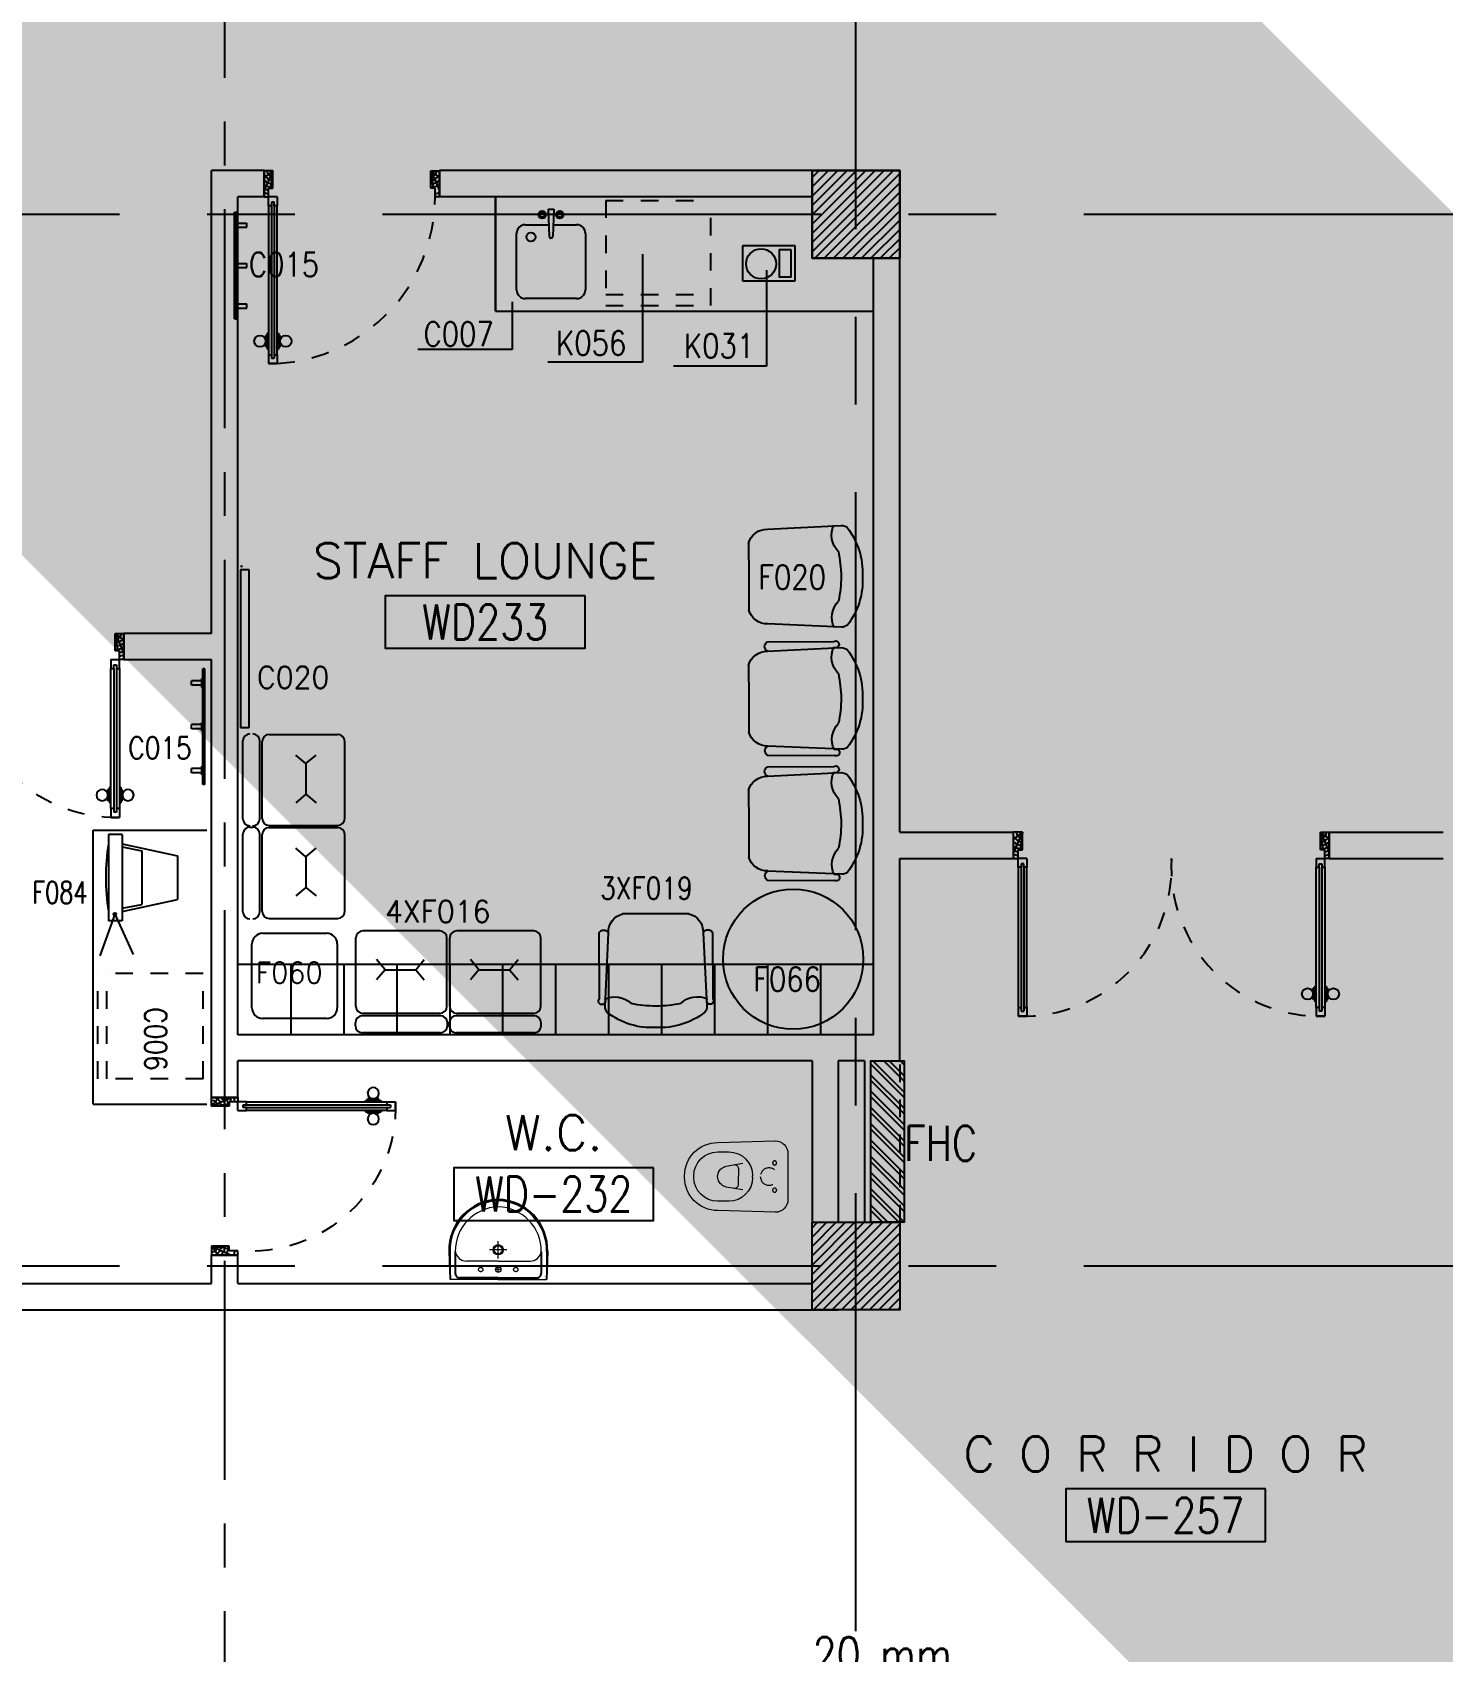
# Model space of a CAD drawing. Extents: x 88852.7 to 88945.7, y 39921.6 to 40001.1.
# Drawn here: x 88912.51 to 88920.56, y 39957.5 to 39966.74 of the extents above; entities that cross this region are included whole.
import ezdxf
from ezdxf.enums import TextEntityAlignment as Align

# ---------------------------------------------------------------- set-up
doc = ezdxf.new("R2010")
doc.units = 0
doc.header["$MEASUREMENT"] = 0
for name, pattern in [('CENTER', [2, 1.25, -0.25, 0.25, -0.25]), ('CENTERX2', [4, 2.5, -0.5, 0.5, -0.5]), ('DASHED', [0.75, 0.5, -0.25]), ('HIDDEN', [0.375, 0.25, -0.125]), ('HIDDEN2', [0.1875, 0.125, -0.0625])]:
    doc.linetypes.add(name, pattern=pattern)
doc.layers.get('0').update_dxf_attribs({"linetype": 'CONTINUOUS'})
for name, color, linetype in [('A-TEXT', 7, 'CONTINUOUS'), ('AXES', 11, 'CENTERX2'), ('AXES1', 11, 'CENTER'), ('COL', 2, 'CONTINUOUS'), ('DOOR', 7, 'CONTINUOUS'), ('EJ', 9, 'CONTINUOUS'), ('FHC', 4, 'CONTINUOUS'), ('FIX', 3, 'CONTINUOUS'), ('HAT', 8, 'CONTINUOUS'), ('Locker', 7, 'CONTINUOUS'), ('ME-FIX', 7, 'CONTINUOUS'), ('MEDICAL', 4, 'CONTINUOUS'), ('NON-MEDICAL', 4, 'CONTINUOUS'), ('RM-BOX', 4, 'CONTINUOUS'), ('RM-NAME', 2, 'CONTINUOUS'), ('RM-NO', 2, 'CONTINUOUS'), ('WALL', 4, 'CONTINUOUS')]:
    doc.layers.add(name, color=color, linetype=linetype)
doc.styles.add('ROMANS', font='ROMANS.shx', dxfattribs={"width": 0.6})
doc.dimstyles.new('DIM-OUT', dxfattribs={"dimscale": 0, "dimtxt": 0.24, "dimasz": 0.08, "dimexe": 0.02, "dimexo": 0.02, "dimgap": 0.05, "dimtad": 1, "dimdec": 0, "dimlfac": 1000, "dimzin": 0, "dimdsep": 46, "dimtxsty": 'ROMANS', "dimblk1": 'ARCHTICK', "dimblk2": 'ARCHTICK', "dimsah": 1, "dimcen": 0.01, "dimdle": 0.08, "dimclrd": 4, "dimclre": 4, "dimclrt": 2, "dimadec": 0, "dimazin": 0, "dimtp": 2, "dimtm": 2, "dimtfac": 0.114286, "dimtdec": 0, "dimtix": 1, "dimtmove": 2, "dimatfit": 3, "dimldrblk": 'ARCHTICK', "dimfxl": 0, "dimtolj": 1, "dimtzin": 0, "dimarcsym": 0})

# ---------------------------------------------------------------- blocks, each defined once
blk = doc.blocks.new('WC1')
at = {"layer": 'FIX', "lineweight": 20}
for p, q in [((-210, 203.8), (-538, 193.8)), ((-475, 140.8), (-538, 140.8)), ((-137, 0), (-137, 130.8)), ((-727, 4.8), (-727, -4.8)), ((-674, 4.8), (-674, -4.8)), ((-533.7, 24.2), (-539.5, 0)), ((-539.5, 0), (-533.7, -24.2)), ((-394.8, 75.7), (-490.4, 60.1)), ((-339, 4.8), (-339, -4.8)), ((-137, -130.8), (-137, 0)), ((-490.4, -60.1), (-394.8, -75.7)), ((-538, -140.8), (-475, -140.8)), ((-538, -193.8), (-210, -203.8)), ((-213.2, -203.8), (-210, -203.8))]:
    blk.add_line(p, q, dxfattribs=at)
at = {"layer": 'FIX', "linetype": 'Continuous', "lineweight": 20}
blk.add_line((-420.1, -47.3), (-420.4, 44.6), dxfattribs=at)
at = {"layer": 'FIX', "linetype": 'HIDDEN2', "lineweight": 20, "ltscale": 0.3}
blk.add_circle((-245, 0), 49.8, dxfattribs=at)
at = {"layer": 'FIX', "linetype": 'HIDDEN', "lineweight": 20, "ltscale": 0.05}
for centre in [(-213.2, 77.5), (-213.2, -77.5)]:
    blk.add_circle(centre, 11.6, dxfattribs=at)
at = {"layer": 'FIX', "lineweight": 20}
for centre, radius, start, end in [((-538, 4.8), 189, 90, 180), ((-210, 130.8), 73, 360, 90), ((-538, 4.8), 136, 90, 180), ((-475, 4.8), 136, 360, 90), ((-473, -6.9), 68.2, 128.92417, 152.84682), ((-464.4, -17.6), 82, 108.49595, 128.92417), ((-538, -4.8), 189, 180, 270), ((-538, -4.8), 136, 180, 270), ((-473, 6.9), 68.2, 207.15318, 231.07583), ((-464.4, 17.6), 82, 231.07583, 251.50405), ((-475, -4.8), 136, 270, 0), ((-210, -130.8), 73, 270, 0)]:
    blk.add_arc(centre, radius, start, end, dxfattribs=at)
at = {"layer": 'FIX', "linetype": 'Continuous', "lineweight": 20}
for centre, start, end in [((-442.7, 45.5), 357.66621, 91.61215), ((-442.4, -45.6), 268.38785, 2.33379)]:
    blk.add_arc(centre, 22.3, start, end, dxfattribs=at)
blk = doc.blocks.new('LAV1')
at = {"layer": 'FIX', "linetype": 'ByBlock', "ltscale": 0.3}
for p, q in [((-280, 210), (-275, 50)), ((-245, 210), (-245, 85)), ((245, 210), (245, 85)), ((280, 210), (275, 50)), ((0, 60), (-220.2, 60)), ((0, 60), (220.2, 60))]:
    blk.add_line(p, q, dxfattribs=at)
at = {"layer": 'FIX', "linetype": 'Continuous', "lineweight": 20}
for p, q in [((-275, 210), (-275, 50)), ((275, 210), (275, 50)), ((0, 155), (-181.4, 155)), ((0, 155), (181.4, 155)), ((0, 50), (-275, 50)), ((0, 50), (-252.5, 50)), ((0, 50), (275, 50)), ((0, 50), (252.5, 50))]:
    blk.add_line(p, q, dxfattribs=at)
at = {"layer": 'FIX', "linetype": 'DASHED', "lineweight": 20, "ltscale": 0.05}
for p, q in [((49.5, 220), (-50.5, 220)), ((-0.5, 170), (-0.5, 270)), ((-0.5, 170), (-0.5, 270))]:
    blk.add_line(p, q, dxfattribs=at)
at = {"layer": 'FIX', "lineweight": 20}
for p, q in [((15.6, 107.5), (-15.5, 107.5)), ((0, 92), (0, 123))]:
    blk.add_line(p, q, dxfattribs=at)
for centre, radius in [((-0.5, 220), 29.5), ((-0.5, 220), 22.5), ((0, 107.5), 15.5)]:
    blk.add_circle(centre, radius, dxfattribs=at)
at = {"layer": 'FIX', "linetype": 'HIDDEN', "lineweight": 20, "ltscale": 0.05}
for centre in [(-100, 107.5), (100, 107.5)]:
    blk.add_circle(centre, 12.4, dxfattribs=at)
at = {"layer": 'FIX', "linetype": 'ByBlock', "ltscale": 0.3}
for centre, radius, start, end in [((6.9, 220), 287, 91.37765, 182.00641), ((-6.9, 220), 287, 357.99359, 88.62235), ((-220.1, 84.9), 24.9, 179.70214, 269.94861), ((220.1, 84.9), 24.9, 270.05139, 0.29786)]:
    blk.add_arc(centre, radius, start, end, dxfattribs=at)
at = {"layer": 'FIX', "linetype": 'Continuous', "lineweight": 20}
for centre, radius, start, end in [((8.4, 216.7), 283.4, 91.6988, 181.35097), ((7.6, 212.5), 252.7, 91.73281, 180.48842), ((-8.4, 216.7), 283.4, 358.64903, 88.3012), ((-7.6, 212.5), 252.7, 359.51158, 88.26719), ((-179.2, 221.8), 66.9, 190.20056, 268.07863), ((179.2, 221.8), 66.9, 271.92137, 349.79944)]:
    blk.add_arc(centre, radius, start, end, dxfattribs=at)
blk = doc.blocks.new('A$C272A55A0')
at = {"layer": 'DOOR', "color": 0, "linetype": 'ByBlock'}
for p, q in [((0, 900.4), (0, 1050.4)), ((50, 1050.4), (0, 1050.4)), ((50, 950.4), (50, 1050.4)), ((1750, 950.4), (1750, 1050.4)), ((1750, 1050.4), (1800, 1050.4)), ((1800, 1050.4), (1800, 900.4)), ((25, 950.4), (50, 950.4)), ((25, 900.4), (25, 950.4)), ((1775, 950.4), (1750, 950.4)), ((1775, 900.4), (1775, 950.4)), ((0, 900.4), (25, 900.4)), ((75, 900.4), (25, 900.4)), ((25, 850.4), (25, 900.4)), ((42, 850.4), (25, 850.4)), ((58, 870.4), (42, 870.4)), ((42, 870.4), (42, 850.4)), ((58, 850.4), (58, 870.4)), ((75, 850.4), (58, 850.4)), ((75, 900.4), (75, 850.4)), ((1725, 900.4), (1775, 900.4)), ((1725, 900.4), (1725, 850.4)), ((1725, 850.4), (1742, 850.4)), ((1742, 870.4), (1758, 870.4)), ((1742, 850.4), (1742, 870.4)), ((1758, 870.4), (1758, 850.4)), ((1758, 850.4), (1775, 850.4)), ((1800, 900.4), (1775, 900.4)), ((1775, 850.4), (1775, 900.4)), ((1717.8, 160.1), (1708.8, 160.1)), ((1708.8, 95.3), (1708.8, 160.1)), ((1717.8, 95.3), (1708.8, 95.3)), ((1725, 172.7), (1717.8, 172.7)), ((1717.8, 172.7), (1717.8, 82.7)), ((1717.8, 95.3), (1717.8, 160.1)), ((1775, 172.7), (1782.2, 172.7)), ((1782.2, 172.7), (1782.2, 82.7)), ((1782.2, 160.1), (1791.2, 160.1)), ((1782.2, 95.3), (1782.2, 160.1)), ((1782.2, 95.3), (1791.2, 95.3)), ((1791.2, 95.3), (1791.2, 160.1)), ((25, 50.4), (42, 50.4)), ((25, 50.4), (25, 0.4)), ((25, 0.4), (75, 0.4)), ((75, 0.4), (25, 0.4)), ((42, 50.4), (42, 30.4)), ((42, 30.4), (58, 30.4)), ((58, 50.4), (75, 50.4)), ((58, 50.4), (58, 30.4)), ((75, 50.4), (75, 0.4)), ((1725, 82.7), (1717.8, 82.7)), ((1742, 50.4), (1725, 50.4)), ((1725, 50.4), (1725, 0.4)), ((1775, 0.4), (1725, 0.4)), ((1725, 0.4), (1775, 0.4)), ((1742, 50.4), (1742, 30.4)), ((1758, 30.4), (1742, 30.4)), ((1775, 50.4), (1758, 50.4)), ((1758, 50.4), (1758, 30.4)), ((1775, 82.7), (1782.2, 82.7)), ((1775, 50.4), (1775, 0.4))]:
    blk.add_line(p, q, dxfattribs=at)
at = {"layer": 'DOOR', "color": 9, "linetype": 'ByBlock'}
for p, q in [((50, 1050.4), (0, 1010.2)), ((50, 1050.4), (0, 936.6)), ((50, 1050.4), (36.6, 950.4)), ((1750, 1050.4), (1800, 1010.2)), ((1750, 1050.4), (1800, 936.6)), ((1750, 1050.4), (1763.4, 950.4))]:
    blk.add_line(p, q, dxfattribs=at)
at = {"layer": 'DOOR', "linetype": 'ByBlock'}
for p, q in [((25, 850.4), (25, 50.4)), ((42, 850.4), (42, 50.4)), ((58, 850.4), (58, 50.4)), ((75, 50.4), (75, 850.4)), ((1725, 50.4), (1725, 850.4)), ((1742, 850.4), (1742, 50.4)), ((1758, 850.4), (1758, 50.4)), ((1775, 850.4), (1775, 50.4))]:
    blk.add_line(p, q, dxfattribs=at)
at = {"layer": 'DOOR', "color": 0, "linetype": 'ByBlock'}
for centre in [(1676.5, 127.7), (1823.5, 127.7)]:
    blk.add_circle(centre, 32.4, dxfattribs=at)
at = {"layer": 'DOOR', "color": 9, "linetype": 'ByBlock'}
for centre, radius, start, end in [((50, 1050.4), 54.4, 203.20738, 270), ((50, 1050.4), 34.4, 180, 270), ((50, 1050.4), 14.4, 180, 270), ((1750, 1050.4), 14.4, 270, 0), ((1750, 1050.4), 34.4, 270, 0), ((1750, 1050.4), 54.4, 270, 336.79262), ((50, 1050.4), 74.4, 227.77643, 270), ((50, 1050.4), 94.4, 238.01819, 270), ((50, 1050.4), 114.4, 244.08384, 257.37743), ((50, 1050.4), 134.4, 248.15985, 259.28002), ((1750, 1050.4), 74.4, 270, 312.22357), ((1750, 1050.4), 94.4, 270, 301.98181), ((1750, 1050.4), 114.4, 282.62257, 295.91616), ((1750, 1050.4), 134.4, 280.71998, 291.84015), ((50, 1050.4), 154.4, 251.10529, 256.28577), ((1750, 1050.4), 154.4, 283.71423, 288.89471)]:
    blk.add_arc(centre, radius, start, end, dxfattribs=at)
at = {"layer": 'DOOR', "linetype": 'HIDDEN', "ltscale": 0.5}
for centre, start, end in [((50, 851.4), 268.31738, 3.29648), ((1750, 851.4), 176.70352, 271.68262)]:
    blk.add_arc(centre, 851.4, start, end, dxfattribs=at)
at = {"layer": 'WALL', "linetype": 'ByBlock'}
blk.add_line((1800, 900.4), (1800, 1050.4), dxfattribs=at)
blk = doc.blocks.new('*X557')
at = {"color": 0}
for p, q in [((235128.6, 149533.3), (235585, 149989.7)), ((235128.6, 149586.3), (235532, 149989.7)), ((235128.6, 149639.3), (235478.9, 149989.7)), ((235128.6, 149692.4), (235425.9, 149989.7)), ((235128.6, 149745.4), (235372.9, 149989.7)), ((235128.6, 149798.4), (235319.8, 149989.7)), ((235128.6, 149851.5), (235266.8, 149989.7)), ((235128.6, 149904.5), (235213.8, 149989.7)), ((235128.6, 149957.5), (235160.7, 149989.7)), ((235138, 149489.7), (235628.6, 149980.2)), ((235191.1, 149489.7), (235628.6, 149927.2)), ((235244.1, 149489.7), (235628.6, 149874.2)), ((235297.1, 149489.7), (235628.6, 149821.1)), ((235350.2, 149489.7), (235628.6, 149768.1)), ((235403.2, 149489.7), (235628.6, 149715.1)), ((235456.2, 149489.7), (235628.6, 149662)), ((235509.3, 149489.7), (235628.6, 149609)), ((235562.3, 149489.7), (235628.6, 149556)), ((235615.3, 149489.7), (235628.6, 149502.9))]:
    blk.add_line(p, q, dxfattribs=at)
blk = doc.blocks.new('COL50')
at = {"layer": 'COL'}
blk.add_lwpolyline([(-250, 250), (-250, -250), (250, -250), (250, 250)], close=True, dxfattribs=at)
blk = doc.blocks.new('DOOR90')
at = {"layer": 'DOOR', "linetype": 'ByBlock'}
for p, q in [((0, 0), (-150, 0)), ((-200, -25), (-1000, -25)), ((-200, -42), (-1000, -42)), ((-200, -58), (-1000, -58)), ((-1000, -75), (-200, -75))]:
    blk.add_line(p, q, dxfattribs=at)
at = {"layer": 'DOOR', "color": 0, "linetype": 'ByBlock'}
for p, q in [((-150, 0), (-150, -25)), ((-150, 0), (0, 0)), ((0, -50), (0, 0)), ((-1050, -25), (-1050, -75)), ((-1050, -75), (-1050, -25)), ((-1000, -25), (-1050, -25)), ((-1000, -75), (-1050, -75)), ((-1020, -42), (-1020, -58)), ((-1000, -42), (-1020, -42)), ((-1000, -58), (-1020, -58)), ((-1000, -25), (-1000, -42)), ((-1000, -58), (-1000, -75)), ((-967.6, -25), (-967.6, -17.8)), ((-877.6, -17.8), (-967.6, -17.8)), ((-967.6, -75), (-967.6, -82.2)), ((-877.6, -82.2), (-967.6, -82.2)), ((-955, -17.8), (-955, -8.8)), ((-955, -8.8), (-890.2, -8.8)), ((-955, -17.8), (-890.2, -17.8)), ((-955, -82.2), (-955, -91.2)), ((-955, -82.2), (-890.2, -82.2)), ((-955, -91.2), (-890.2, -91.2)), ((-890.2, -17.8), (-890.2, -8.8)), ((-890.2, -82.2), (-890.2, -91.2)), ((-877.6, -25), (-877.6, -17.8)), ((-877.6, -75), (-877.6, -82.2)), ((-200, -42), (-200, -25)), ((-200, -25), (-150, -25)), ((-180, -42), (-200, -42)), ((-200, -75), (-200, -58)), ((-200, -58), (-180, -58)), ((-150, -75), (-200, -75)), ((-180, -58), (-180, -42)), ((-150, -75), (-150, -25)), ((-150, -25), (-100, -25)), ((-100, -25), (-100, -50)), ((-100, -50), (0, -50)), ((-150, -900), (-150, -875)), ((-150, -875), (-100, -875)), ((0, -900), (-150, -900)), ((-150, -900), (0, -900)), ((-100, -850), (0, -850)), ((-100, -875), (-100, -850)), ((0, -850), (0, -900))]:
    blk.add_line(p, q, dxfattribs=at)
at = {"layer": 'DOOR', "color": 9, "linetype": 'ByBlock'}
for p, q in [((0, -50), (-113.7, 0)), ((0, -50), (-40.1, 0)), ((0, -50), (-100, -36.6)), ((0, -850), (-113.7, -900)), ((0, -850), (-100, -863.4)), ((0, -850), (-40.1, -900))]:
    blk.add_line(p, q, dxfattribs=at)
at = {"layer": 'DOOR', "color": 0, "linetype": 'ByBlock'}
for centre in [(-922.6, 23.5), (-922.6, -123.5)]:
    blk.add_circle(centre, 32.4, dxfattribs=at)
at = {"layer": 'DOOR', "color": 9, "linetype": 'ByBlock'}
for centre, radius, start, end in [((0, -50), 74.4, 137.77643, 180), ((0, -50), 54.4, 113.20738, 180), ((0, -50), 154.4, 161.10529, 166.28577), ((0, -50), 134.4, 158.15985, 169.28002), ((0, -50), 114.4, 154.08384, 167.37743), ((0, -50), 94.4, 148.01819, 180), ((0, -50), 34.4, 90, 180), ((0, -50), 14.4, 90, 180), ((0, -850), 154.4, 193.71423, 198.89471), ((0, -850), 134.4, 190.71998, 201.84015), ((0, -850), 94.4, 180, 211.98181), ((0, -850), 74.4, 180, 222.22357), ((0, -850), 54.4, 180, 246.79262), ((0, -850), 34.4, 180, 270), ((0, -850), 14.4, 180, 270)]:
    blk.add_arc(centre, radius, start, end, dxfattribs=at)
at = {"layer": 'DOOR', "linetype": 'HIDDEN', "ltscale": 0.5}
blk.add_arc((-222.2, -50), 828.2, 178.27012, 275.00304, dxfattribs=at)
blk = doc.blocks.new('RM1')
at = {"layer": 'RM-BOX'}
blk.add_lwpolyline([(569.9, -200), (-569.9, -200), (-569.9, -500), (569.9, -500)], close=True, dxfattribs=at)
at = {"layer": 'RM-NAME', "style": 'ROMANS'}
for tag, p in [('ROOMNAME1', (0, 323.8)), ('ROOMNAME2', (0, 0))]:
    blk.add_attdef(tag, text='', height=200, dxfattribs=at).set_placement(p, align=Align.MIDDLE)
at = {"layer": 'RM-NO', "style": 'ROMANS', "width": 0.8}
blk.add_attdef('ROOMNO', text='', height=200, dxfattribs=at).set_placement((0, -350), align=Align.MIDDLE)
blk = doc.blocks.new('*X554')
at = {"color": 0}
for p, q in [((235128.6, 155526), (235592.3, 155989.7)), ((235128.6, 155579), (235539.2, 155989.7)), ((235128.6, 155632.1), (235486.2, 155989.7)), ((235128.6, 155685.1), (235433.2, 155989.7)), ((235128.6, 155738.1), (235380.1, 155989.7)), ((235128.6, 155791.2), (235327.1, 155989.7)), ((235128.6, 155844.2), (235274.1, 155989.7)), ((235128.6, 155897.2), (235221, 155989.7)), ((235128.6, 155950.3), (235168, 155989.7)), ((235145.3, 155489.7), (235628.6, 155973)), ((235198.3, 155489.7), (235628.6, 155919.9)), ((235251.4, 155489.7), (235628.6, 155866.9)), ((235304.4, 155489.7), (235628.6, 155813.9)), ((235357.4, 155489.7), (235628.6, 155760.8)), ((235410.5, 155489.7), (235628.6, 155707.8)), ((235463.5, 155489.7), (235628.6, 155654.8)), ((235516.5, 155489.7), (235628.6, 155601.7)), ((235569.6, 155489.7), (235628.6, 155548.7)), ((235622.6, 155489.7), (235628.6, 155495.7))]:
    blk.add_line(p, q, dxfattribs=at)
blk = doc.blocks.new('DOOR-10')
at = {"layer": 'DOOR', "color": 0, "linetype": 'ByBlock'}
for p, q in [((-75.7, 1017.6), (-82.9, 1017.6)), ((-82.9, 927.6), (-82.9, 1017.6)), ((-25.7, 1100), (-75.7, 1100)), ((-75.7, 1100), (-25.7, 1100)), ((-75.7, 1050), (-75.7, 1100)), ((-58.7, 1050), (-75.7, 1050)), ((-42.7, 1070), (-58.7, 1070)), ((-58.7, 1050), (-58.7, 1070)), ((-42.7, 1050), (-42.7, 1070)), ((-25.7, 1050), (-42.7, 1050)), ((-25.7, 1050), (-25.7, 1100)), ((-25.7, 1017.6), (-18.5, 1017.6)), ((-18.5, 927.6), (-18.5, 1017.6)), ((-82.9, 1005), (-91.9, 1005)), ((-91.9, 1005), (-91.9, 940.2)), ((-82.9, 940.2), (-91.9, 940.2)), ((-82.9, 1005), (-82.9, 940.2)), ((-75.7, 927.6), (-82.9, 927.6)), ((-25.7, 927.6), (-18.5, 927.6)), ((-18.5, 1005), (-9.5, 1005)), ((-18.5, 1005), (-18.5, 940.2)), ((-18.5, 940.2), (-9.5, 940.2)), ((-9.5, 1005), (-9.5, 940.2)), ((-75.7, 200), (-58.7, 200)), ((-75.7, 150), (-75.7, 200)), ((-58.7, 200), (-58.7, 180)), ((-42.7, 200), (-25.7, 200)), ((-42.7, 180), (-42.7, 200)), ((-25.7, 200), (-25.7, 150)), ((-1000.7, 0), (-1000.7, 150)), ((-1000.7, 150), (-975.7, 150)), ((-1000.7, 150), (-1000.7, 0)), ((-975.7, 150), (-975.7, 100)), ((-975.7, 100), (-950.7, 100)), ((-950.7, 100), (-950.7, 0)), ((-75.7, 150), (-25.7, 150)), ((-58.7, 180), (-42.7, 180)), ((-50.7, 100), (-50.7, 0)), ((-25.7, 100), (-50.7, 100)), ((-0.7, 150), (-25.7, 150)), ((-25.7, 150), (-25.7, 100)), ((-950.7, 0), (-1000.7, 0)), ((-50.7, 0), (-0.7, 0))]:
    blk.add_line(p, q, dxfattribs=at)
at = {"layer": 'DOOR', "linetype": 'ByBlock'}
for p, q in [((-75.7, 1050), (-75.7, 200)), ((-58.7, 200), (-58.7, 1050)), ((-42.7, 200), (-42.7, 1050)), ((-25.7, 200), (-25.7, 1050))]:
    blk.add_line(p, q, dxfattribs=at)
at = {"layer": 'DOOR', "color": 9, "linetype": 'ByBlock'}
for p, q in [((-950.7, 0), (-1000.7, 113.7)), ((-950.7, 0), (-964.1, 100)), ((-50.7, 0), (-0.7, 113.7)), ((-50.7, 0), (-37.3, 100)), ((-0.7, 0), (-0.7, 150)), ((-950.7, 0), (-1000.7, 40.1)), ((-50.7, 0), (-0.7, 40.1))]:
    blk.add_line(p, q, dxfattribs=at)
at = {"layer": 'DOOR', "color": 0, "linetype": 'ByBlock'}
for centre in [(-124.2, 972.6), (22.8, 972.6)]:
    blk.add_circle(centre, 32.4, dxfattribs=at)
at = {"layer": 'DOOR', "linetype": 'HIDDEN', "ltscale": 0.5}
blk.add_arc((-23.4, 149.1), 952.3, 93.14816, 179.94816, dxfattribs=at)
at = {"layer": 'DOOR', "color": 9, "linetype": 'ByBlock'}
for centre, radius, start, end in [((-950.7, 0), 154.4, 103.71423, 108.89471), ((-950.7, 0), 134.4, 100.71998, 111.84015), ((-950.7, 0), 94.4, 90, 121.98181), ((-50.7, 0), 94.4, 58.01819, 90), ((-50.7, 0), 134.4, 68.15985, 79.28002), ((-50.7, 0), 114.4, 64.08384, 77.37743), ((-50.7, 0), 154.4, 71.10529, 76.28577), ((-950.7, 0), 74.4, 90, 132.22357), ((-950.7, 0), 54.4, 90, 156.79262), ((-950.7, 0), 34.4, 90, 180), ((-950.7, 0), 14.4, 90, 180), ((-50.7, 0), 74.4, 47.77643, 90), ((-50.7, 0), 54.4, 23.20738, 90), ((-50.7, 0), 34.4, 0, 90), ((-50.7, 0), 14.4, 0, 90)]:
    blk.add_arc(centre, radius, start, end, dxfattribs=at)

msp = doc.modelspace()

# ---------------------------------------------------------------- hatches: boundary and pattern name
at = {"layer": 'FHC', "linetype": 'ByBlock', "ltscale": 0.3}
h = msp.add_hatch(dxfattribs=at)
h.set_pattern_fill('ANSI32', color=11, scale=0.175, angle=90, style=0)
h.set_pattern_definition([(135, (88948.536364, 39727.75338), (-0.046403883, -0.046403883), []), (135, (88948.536364, 39727.784316), (-0.046403883, -0.046403883), [])])
h.paths.add_polyline_path([(88917.4854, 39960.8696), (88917.2954, 39960.8696), (88917.2954, 39959.9496), (88917.4854, 39959.9496)])
h.paths.add_polyline_path([(88917.9065, 39959.737), (88917.4856, 39959.737), (88917.4856, 39959.9995), (88917.9065, 39959.9995)], flags=9)

# ---------------------------------------------------------------- linework, layer by layer
at = {"layer": 'AXES'}
for p, q in [((88917.2103, 39921.6153), (88917.2103, 40000.4279)), ((88945.0103, 39965.6996), (88876.9703, 39965.6996)), ((88945.0103, 39959.6996), (88876.9703, 39959.6996))]:
    msp.add_line(p, q, dxfattribs=at)
at = {"layer": 'AXES1'}
msp.add_line((88913.6103, 39928.4796), (88913.6103, 39987.2996), dxfattribs=at)
msp.add_line((88913.6103, 39928.4796), (88913.6103, 39987.2996), dxfattribs=at)
at = {"layer": 'FHC', "linetype": 'ByBlock', "ltscale": 0.3}
msp.add_lwpolyline([(88917.2954, 39959.9496), (88917.2954, 39960.8696), (88917.4854, 39960.8696), (88917.4854, 39959.9496)], close=True, dxfattribs=at)
at = {"layer": 'Locker'}
msp.add_line((88917.3103, 39961.4196), (88913.6853, 39961.4196), dxfattribs=at)
at = {"layer": 'Locker', "linetype": 'Continuous'}
for p, q in [((88913.9873, 39961.4196), (88913.9873, 39961.0196)), ((88914.2894, 39961.4196), (88914.2894, 39961.0196)), ((88914.5915, 39961.4196), (88914.5915, 39961.0196)), ((88914.8936, 39961.4196), (88914.8936, 39961.0196)), ((88915.1957, 39961.4196), (88915.1957, 39961.0196)), ((88915.4978, 39961.4196), (88915.4978, 39961.0196)), ((88915.7999, 39961.4196), (88915.7999, 39961.0196)), ((88916.1019, 39961.4196), (88916.1019, 39961.0196)), ((88916.404, 39961.4196), (88916.404, 39961.0196)), ((88916.7061, 39961.4196), (88916.7061, 39961.0196)), ((88917.0082, 39961.4196), (88917.0082, 39961.0196))]:
    msp.add_line(p, q, dxfattribs=at)
at = {"layer": 'ME-FIX'}
for p, q in [((88915.1557, 39965.7976), (88915.1557, 39965.1476)), ((88915.1557, 39965.1476), (88915.1557, 39965.7976)), ((88915.4555, 39965.729), (88915.4615, 39965.5738)), ((88915.4555, 39965.729), (88915.4875, 39965.729)), ((88915.4875, 39965.729), (88915.4815, 39965.5738)), ((88915.2752, 39965.2699), (88915.2752, 39965.591)), ((88915.325, 39965.6408), (88915.4615, 39965.6408)), ((88915.4815, 39965.6408), (88915.6179, 39965.6408)), ((88915.6678, 39965.591), (88915.6678, 39965.2699)), ((88915.6179, 39965.22), (88915.325, 39965.22)), ((88915.1557, 39965.1476), (88917.3102, 39965.1476))]:
    msp.add_line(p, q, dxfattribs=at)
for centre, radius in [((88915.4217, 39965.698), 0.0217), ((88915.4217, 39965.698), 0.014), ((88915.5213, 39965.698), 0.0217), ((88915.5213, 39965.698), 0.014), ((88915.357, 39965.5714), 0.0255)]:
    msp.add_circle(centre, radius, dxfattribs=at)
for centre, radius, start, end in [((88915.325, 39965.591), 0.0499, 90, 180), ((88915.6179, 39965.591), 0.0499, 0, 90), ((88915.4715, 39965.5738), 0.00997, 180, 0), ((88915.325, 39965.2699), 0.0499, 180, 270), ((88915.6179, 39965.2699), 0.0499, 270, 0)]:
    msp.add_arc(centre, radius, start, end, dxfattribs=at)
at = {"layer": 'MEDICAL', "linetype": 'DASHED', "ltscale": 0.2}
for p, q in [((88915.784, 39965.7797), (88915.784, 39965.1797)), ((88915.784, 39965.7797), (88916.384, 39965.7797)), ((88916.384, 39965.1797), (88916.384, 39965.7797)), ((88915.784, 39965.2424), (88916.384, 39965.2424)), ((88915.784, 39965.1797), (88916.384, 39965.1797))]:
    msp.add_line(p, q, dxfattribs=at)
at = {"layer": 'MEDICAL', "linetype": 'Continuous', "ltscale": 0.2}
for p, q in [((88916.5643, 39965.521), (88916.5643, 39965.321)), ((88916.8643, 39965.521), (88916.5643, 39965.521)), ((88916.8643, 39965.321), (88916.8643, 39965.521)), ((88916.5643, 39965.321), (88916.8643, 39965.321))]:
    msp.add_line(p, q, dxfattribs=at)
at = {"layer": 'MEDICAL'}
for p, q in [((88913.0249, 39962.1621), (88912.9476, 39962.1621)), ((88912.9476, 39962.1621), (88912.9476, 39961.67)), ((88913.0249, 39962.1621), (88913.0249, 39961.67)), ((88913.0249, 39962.1094), (88913.3413, 39962.0408)), ((88913.0249, 39962.0907), (88913.1375, 39962.0688)), ((88913.1375, 39962.0688), (88913.1375, 39961.7633)), ((88913.3413, 39962.0408), (88913.3413, 39961.7913)), ((88912.9838, 39961.7065), (88912.899, 39961.4697)), ((88912.9838, 39961.7065), (88913.0886, 39961.4779)), ((88913.0249, 39961.7227), (88913.3413, 39961.7913)), ((88913.0249, 39961.7414), (88913.1375, 39961.7633)), ((88913.0249, 39961.67), (88912.9476, 39961.67))]:
    msp.add_line(p, q, dxfattribs=at)
at = {"layer": 'MEDICAL', "color": 202, "linetype": 'DASHED', "ltscale": 0.2}
for p, q in [((88912.8873, 39960.768), (88912.8873, 39961.368)), ((88913.4873, 39961.368), (88912.8873, 39961.368)), ((88912.9373, 39960.768), (88912.9373, 39961.368)), ((88913.4873, 39960.768), (88913.4873, 39961.368)), ((88913.4873, 39960.768), (88912.8873, 39960.768))]:
    msp.add_line(p, q, dxfattribs=at)
at = {"layer": 'MEDICAL', "linetype": 'Continuous', "ltscale": 0.2}
msp.add_lwpolyline([(88916.8414, 39965.4981), (88916.7728, 39965.4981), (88916.7728, 39965.3437), (88916.8414, 39965.3437)], close=True, dxfattribs=at)
at = {"layer": 'MEDICAL', "const_width": 0.000738}
for points in [[(88912.899, 39961.4697, 1), (88912.899, 39961.469, 1)], [(88913.0886, 39961.4782, 1), (88913.0886, 39961.4775, 1)]]:
    msp.add_lwpolyline(points, format="xyb", close=True, dxfattribs=at)
at = {"layer": 'MEDICAL', "linetype": 'Continuous', "ltscale": 0.2}
msp.add_circle((88916.6698, 39965.418), 0.0858, dxfattribs=at)
at = {"layer": 'MEDICAL'}
for radius in [0.00868, 0.00533]:
    msp.add_circle((88912.9834, 39961.707), radius, dxfattribs=at)
msp.add_arc((88914.1175, 39961.916), 1.1858, 170.61528, 189.38472, dxfattribs=at)
at = {"layer": 'NON-MEDICAL'}
for p, q in [((88913.6667, 39965.1033), (88913.6667, 39965.7129)), ((88913.6667, 39965.7129), (88913.6785, 39965.7129)), ((88913.6785, 39965.1033), (88913.6785, 39965.7129)), ((88913.6785, 39965.662), (88913.6831, 39965.662)), ((88913.6785, 39965.6158), (88913.6831, 39965.6158)), ((88913.6831, 39965.6158), (88913.6831, 39965.662)), ((88913.6831, 39965.6506), (88913.7371, 39965.6506)), ((88913.6831, 39965.6272), (88913.7371, 39965.6272)), ((88913.7371, 39965.6272), (88913.7371, 39965.6506)), ((88913.6785, 39965.4312), (88913.6831, 39965.4312)), ((88913.6831, 39965.385), (88913.6831, 39965.4312)), ((88913.6831, 39965.4198), (88913.7371, 39965.4198)), ((88913.7371, 39965.3964), (88913.7371, 39965.4198)), ((88913.6785, 39965.385), (88913.6831, 39965.385)), ((88913.6831, 39965.3964), (88913.7371, 39965.3964)), ((88913.6785, 39965.2004), (88913.6831, 39965.2004)), ((88913.6785, 39965.1543), (88913.6831, 39965.1543)), ((88913.6831, 39965.1543), (88913.6831, 39965.2004)), ((88913.6831, 39965.1891), (88913.7371, 39965.1891)), ((88913.6831, 39965.1656), (88913.7371, 39965.1656)), ((88913.7371, 39965.1656), (88913.7371, 39965.1891)), ((88913.6667, 39965.1033), (88913.6785, 39965.1033)), ((88913.7497, 39963.6729), (88913.6997, 39963.6729)), ((88913.6997, 39963.6729), (88913.6997, 39962.7729)), ((88913.7003, 39963.6927), (88913.712, 39963.6927)), ((88913.7497, 39962.7729), (88913.7497, 39963.6729)), ((88913.4849, 39962.4463), (88913.4849, 39963.1067)), ((88913.4976, 39963.1067), (88913.4849, 39963.1067)), ((88913.4976, 39962.4463), (88913.4976, 39963.1067)), ((88913.4214, 39963.0138), (88913.4214, 39963.0392)), ((88913.4799, 39963.0392), (88913.4214, 39963.0392)), ((88913.4799, 39963.0138), (88913.4214, 39963.0138)), ((88913.4799, 39963.0015), (88913.4799, 39963.0515)), ((88913.4849, 39963.0515), (88913.4799, 39963.0515)), ((88913.4849, 39963.0015), (88913.4799, 39963.0015)), ((88913.4214, 39962.7638), (88913.4214, 39962.7892)), ((88913.4799, 39962.7892), (88913.4214, 39962.7892)), ((88913.4799, 39962.7638), (88913.4214, 39962.7638)), ((88913.4849, 39962.8015), (88913.4799, 39962.8015)), ((88913.4799, 39962.7515), (88913.4799, 39962.8015)), ((88913.4849, 39962.7515), (88913.4799, 39962.7515)), ((88913.6997, 39962.7729), (88913.7497, 39962.7729)), ((88913.8647, 39962.7329), (88914.2547, 39962.7329)), ((88913.8647, 39962.7329), (88914.2547, 39962.7329)), ((88913.7137, 39962.2511), (88913.7137, 39962.6955)), ((88913.8109, 39962.2511), (88913.8109, 39962.6955)), ((88913.8247, 39962.2537), (88913.8247, 39962.6929)), ((88914.2947, 39962.2537), (88914.2947, 39962.6929)), ((88913.4799, 39962.5392), (88913.4214, 39962.5392)), ((88913.4214, 39962.5138), (88913.4214, 39962.5392)), ((88913.4849, 39962.5515), (88913.4799, 39962.5515)), ((88913.4799, 39962.5015), (88913.4799, 39962.5515)), ((88914.0736, 39962.5664), (88914.0152, 39962.615)), ((88914.0736, 39962.5664), (88914.1319, 39962.615)), ((88914.0736, 39962.5664), (88914.0736, 39962.3912)), ((88913.4799, 39962.5138), (88913.4214, 39962.5138)), ((88913.4849, 39962.5015), (88913.4799, 39962.5015)), ((88913.4976, 39962.4463), (88913.4849, 39962.4463)), ((88914.0736, 39962.3912), (88914.0152, 39962.3426)), ((88914.0736, 39962.3912), (88914.1319, 39962.3426)), ((88913.7537, 39962.2043), (88913.7709, 39962.2043)), ((88913.7537, 39962.2043), (88913.7709, 39962.2043)), ((88913.8647, 39962.2137), (88914.2547, 39962.2137)), ((88913.8647, 39962.2017), (88914.2547, 39962.2017)), ((88913.8647, 39962.2017), (88914.2547, 39962.2017)), ((88913.7137, 39961.72), (88913.7137, 39962.1643)), ((88913.8109, 39961.72), (88913.8109, 39962.1643)), ((88913.8247, 39961.7226), (88913.8247, 39962.1617)), ((88914.0736, 39962.0352), (88914.0152, 39962.0838)), ((88914.0736, 39962.0352), (88914.1319, 39962.0838)), ((88914.2947, 39961.7226), (88914.2947, 39962.1617)), ((88914.0736, 39962.0352), (88914.0736, 39961.8601)), ((88914.0736, 39961.8601), (88914.0152, 39961.8114)), ((88914.0736, 39961.8601), (88914.1319, 39961.8114)), ((88913.8647, 39961.6826), (88914.2547, 39961.6826)), ((88914.8379, 39961.6113), (88914.3987, 39961.6113)), ((88915.373, 39961.6113), (88914.9338, 39961.6113)), ((88913.7661, 39961.1728), (88913.7661, 39961.5376)), ((88913.8269, 39961.5984), (88914.1917, 39961.5984)), ((88914.2525, 39961.5376), (88914.2525, 39961.1728)), ((88914.3587, 39961.1813), (88914.3587, 39961.5713)), ((88914.3587, 39961.1813), (88914.3587, 39961.5713)), ((88914.8779, 39961.1813), (88914.8779, 39961.5713)), ((88914.8938, 39961.1813), (88914.8938, 39961.5713)), ((88914.8938, 39961.1813), (88914.8938, 39961.5713)), ((88915.413, 39961.1813), (88915.413, 39961.5713)), ((88914.5253, 39961.3902), (88914.4766, 39961.4485)), ((88914.7004, 39961.3902), (88914.749, 39961.4485)), ((88915.0604, 39961.3902), (88915.0117, 39961.4485)), ((88915.2355, 39961.3902), (88915.2842, 39961.4485)), ((88914.5253, 39961.3902), (88914.4766, 39961.3318)), ((88914.5253, 39961.3902), (88914.7004, 39961.3902)), ((88914.7004, 39961.3902), (88914.749, 39961.3318)), ((88915.0604, 39961.3902), (88915.0117, 39961.3318)), ((88915.0604, 39961.3902), (88915.2355, 39961.3902)), ((88915.2355, 39961.3902), (88915.2842, 39961.3318)), ((88914.1917, 39961.112), (88913.8269, 39961.112)), ((88914.3561, 39961.0703), (88914.3561, 39961.0875)), ((88914.3561, 39961.0703), (88914.3561, 39961.0875)), ((88914.3564, 39961.0703), (88914.3564, 39961.0875)), ((88914.8405, 39961.1275), (88914.3961, 39961.1275)), ((88914.8379, 39961.1413), (88914.3987, 39961.1413)), ((88914.8805, 39961.0703), (88914.8805, 39961.0875)), ((88914.8913, 39961.0703), (88914.8913, 39961.0875)), ((88914.8913, 39961.0703), (88914.8913, 39961.0875)), ((88915.3756, 39961.1275), (88914.9313, 39961.1275)), ((88915.373, 39961.1413), (88914.9338, 39961.1413)), ((88915.4156, 39961.0703), (88915.4156, 39961.0875)), ((88914.8405, 39961.0303), (88914.3961, 39961.0303)), ((88915.3756, 39961.0303), (88914.9313, 39961.0303)), ((88912.8593, 39960.624), (88913.5093, 39960.624))]:
    msp.add_line(p, q, dxfattribs=at)
at = {"layer": 'NON-MEDICAL', "extrusion": (0, 0, -1)}
for p, q in [((88916.7064, 39963.9038), (88917.1261, 39963.9248)), ((88916.5985, 39963.8224), (88916.5992, 39963.6332)), ((88916.5992, 39963.6332), (88916.5998, 39963.4441)), ((88917.128, 39963.3453), (88916.7082, 39963.3634)), ((88916.7062, 39963.2613), (88917.0845, 39963.2626)), ((88916.7064, 39963.2072), (88917.1261, 39963.2282)), ((88916.5985, 39963.1258), (88916.5992, 39962.9366)), ((88916.5992, 39962.9366), (88916.5998, 39962.7474)), ((88917.128, 39962.6487), (88916.7082, 39962.6667)), ((88916.7062, 39962.5481), (88917.0845, 39962.5494)), ((88916.7084, 39962.6127), (88917.0867, 39962.614)), ((88916.7064, 39962.494), (88917.1261, 39962.515)), ((88916.5985, 39962.4126), (88916.5992, 39962.2234)), ((88916.5992, 39962.2234), (88916.5998, 39962.0342)), ((88917.128, 39961.9355), (88916.7082, 39961.9535)), ((88916.7084, 39961.8995), (88917.0867, 39961.9008)), ((88916.0688, 39961.7093), (88915.8796, 39961.7086)), ((88916.2579, 39961.7099), (88916.0688, 39961.7093)), ((88915.7448, 39961.6001), (88915.7461, 39961.2217)), ((88915.7808, 39961.1804), (88915.7989, 39961.6003)), ((88916.3394, 39961.6021), (88916.3603, 39961.1824)), ((88916.3934, 39961.6023), (88916.3947, 39961.224))]:
    msp.add_line(p, q, dxfattribs=at)
at = {"layer": 'NON-MEDICAL', "linetype": 'ByBlock', "ltscale": 0.3}
for p, q in [((88912.8593, 39960.624), (88912.8593, 39962.186)), ((88912.8593, 39962.186), (88913.5093, 39962.186))]:
    msp.add_line(p, q, dxfattribs=at)
at = {"layer": 'NON-MEDICAL'}
msp.add_circle((88916.8529, 39961.4507), 0.4, dxfattribs=at)
at = {"layer": 'NON-MEDICAL', "extrusion": (0, 0, -1)}
for centre, radius, start, end in [((-88917.2074, 39963.8707), 0.1352, 315.83657, 24.72766), ((-88917.1281, 39963.8739), 0.051, 87.71636, 129.34386), ((-88916.7032, 39963.7959), 0.108, 14.204, 91.66456), ((-88916.8364, 39963.6588), 0.412, 141.85124, 183.24743), ((-88916.3755, 39963.6227), 0.7509, 168.18141, 179.06074), ((-88916.3754, 39963.6422), 0.7509, 180.54762, 191.42695), ((-88916.8366, 39963.6093), 0.412, 176.36093, 217.75712), ((-88917.209, 39963.3999), 0.1352, 334.8807, 43.77179), ((-88916.7043, 39963.4713), 0.108, 267.9438, 345.40436), ((-88917.1297, 39963.3962), 0.051, 230.2645, 271.892), ((-88916.7032, 39963.0993), 0.108, 14.204, 91.66456), ((-88916.7203, 39963.2343), 0.0304, 297.22552, 62.38284), ((-88917.2074, 39963.1741), 0.1352, 315.83657, 24.72766), ((-88917.0958, 39963.2466), 0.0195, 54.64829, 304.96008), ((-88917.1281, 39963.1772), 0.051, 87.71636, 129.34386), ((-88916.8364, 39962.9622), 0.412, 141.85124, 183.24743), ((-88916.3755, 39962.9261), 0.7509, 168.18141, 179.06074), ((-88916.3754, 39962.9456), 0.7509, 180.54762, 191.42695), ((-88916.8366, 39962.9127), 0.412, 176.36093, 217.75712), ((-88916.7043, 39962.7747), 0.108, 267.9438, 345.40436), ((-88917.209, 39962.7033), 0.1352, 334.8807, 43.77179), ((-88916.7223, 39962.6398), 0.0304, 297.22552, 62.38284), ((-88917.0979, 39962.63), 0.0195, 54.64829, 304.96008), ((-88917.1297, 39962.6996), 0.051, 230.2645, 271.892), ((-88916.7203, 39962.5211), 0.0304, 297.22552, 62.38284), ((-88917.0958, 39962.5334), 0.0195, 54.64829, 304.96008), ((-88916.7032, 39962.3861), 0.108, 14.204, 91.66456), ((-88917.2074, 39962.4609), 0.1352, 315.83657, 24.72766), ((-88917.1281, 39962.464), 0.051, 87.71636, 129.34386), ((-88916.8364, 39962.249), 0.412, 141.85124, 183.24743), ((-88916.3755, 39962.2129), 0.7509, 168.18141, 179.06074), ((-88916.3754, 39962.2324), 0.7509, 180.54762, 191.42695), ((-88916.8366, 39962.1995), 0.412, 176.36093, 217.75712), ((-88917.209, 39961.9901), 0.1352, 334.8807, 43.77179), ((-88916.7043, 39962.0615), 0.108, 267.9438, 345.40436), ((-88916.7223, 39961.9266), 0.0304, 297.22552, 62.38284), ((-88917.0979, 39961.9168), 0.0195, 54.64829, 304.96008), ((-88917.1297, 39961.9864), 0.051, 230.2645, 271.892), ((-88915.9068, 39961.6041), 0.108, 357.9438, 75.40436), ((-88916.2314, 39961.6052), 0.108, 104.204, 181.66456), ((-88915.7719, 39961.5861), 0.0304, 27.22552, 152.38284), ((-88916.3664, 39961.5882), 0.0304, 27.22552, 152.38284), ((-88915.8355, 39961.0995), 0.1352, 64.8807, 133.77179), ((-88916.3062, 39961.1011), 0.1352, 45.83657, 114.72766), ((-88915.7621, 39961.2105), 0.0195, 144.64829, 34.96008), ((-88915.8317, 39961.1787), 0.051, 320.2645, 1.892), ((-88916.0777, 39961.9331), 0.7509, 270.54762, 281.42695), ((-88916.0582, 39961.933), 0.7509, 258.18141, 269.06074), ((-88916.3094, 39961.1804), 0.051, 177.71636, 219.34386), ((-88916.3788, 39961.2127), 0.0195, 144.64829, 34.96008), ((-88916.0448, 39961.4719), 0.412, 266.36093, 307.75712), ((-88916.0943, 39961.472), 0.412, 231.85124, 273.24743)]:
    msp.add_arc(centre, radius, start, end, dxfattribs=at)
at = {"layer": 'NON-MEDICAL'}
for centre, radius, start, end in [((88913.7537, 39962.6955), 0.04, 90, 180), ((88913.7709, 39962.6955), 0.04, 0, 90), ((88913.8647, 39962.6929), 0.04, 90, 180), ((88914.2547, 39962.6929), 0.04, 0, 90), ((88913.7537, 39962.2511), 0.04, 180, 270), ((88913.7537, 39962.1643), 0.04, 90, 180), ((88913.7709, 39962.2511), 0.04, 270, 0), ((88913.7709, 39962.1643), 0.04, 0, 90), ((88913.8647, 39962.2537), 0.04, 180, 270), ((88913.8647, 39962.1617), 0.04, 90, 180), ((88914.2547, 39962.2537), 0.04, 270, 0), ((88914.2547, 39962.1617), 0.04, 0, 90), ((88913.7537, 39961.72), 0.04, 180, 270), ((88913.7709, 39961.72), 0.04, 270, 0), ((88913.8647, 39961.7226), 0.04, 180, 270), ((88914.2547, 39961.7226), 0.04, 270, 0), ((88914.3987, 39961.5713), 0.04, 90, 180), ((88914.8379, 39961.5713), 0.04, 0, 90), ((88914.9338, 39961.5713), 0.04, 90, 180), ((88915.373, 39961.5713), 0.04, 0, 90), ((88913.8269, 39961.5376), 0.0608, 90, 180), ((88914.1917, 39961.5376), 0.0608, 0, 90), ((88913.8269, 39961.1728), 0.0608, 180, 270), ((88914.1917, 39961.1728), 0.0608, 270, 0), ((88914.3987, 39961.1813), 0.04, 180, 270), ((88914.8379, 39961.1813), 0.04, 270, 0), ((88914.9338, 39961.1813), 0.04, 180, 270), ((88915.373, 39961.1813), 0.04, 270, 0), ((88914.3961, 39961.0875), 0.04, 90, 180), ((88914.3961, 39961.0703), 0.04, 180, 270), ((88914.8405, 39961.0875), 0.04, 0, 90), ((88914.8405, 39961.0703), 0.04, 270, 0), ((88914.9313, 39961.0875), 0.04, 90, 180), ((88914.9313, 39961.0703), 0.04, 180, 270), ((88915.3756, 39961.0875), 0.04, 0, 90), ((88915.3756, 39961.0703), 0.04, 270, 0)]:
    msp.add_arc(centre, radius, start, end, dxfattribs=at)
at = {"layer": 'WALL'}
for p, q in [((88913.5353, 39963.3096), (88913.5353, 39965.9496)), ((88913.8353, 39965.9496), (88913.5353, 39965.9496)), ((88913.8353, 39965.7996), (88913.8353, 39965.9496)), ((88914.8353, 39965.7996), (88914.8353, 39965.9496)), ((88916.9603, 39965.9496), (88914.8353, 39965.9496)), ((88913.6853, 39961.0196), (88913.6853, 39965.7996)), ((88913.8353, 39965.7996), (88913.6853, 39965.7996)), ((88916.9603, 39965.7996), (88914.8353, 39965.7996)), ((88917.3103, 39961.0196), (88917.3103, 39965.4496)), ((88917.4604, 39962.1746), (88917.4604, 39965.4496)), ((88913.0353, 39963.1596), (88913.0353, 39963.3096)), ((88913.5353, 39963.3096), (88913.0353, 39963.3096)), ((88913.0353, 39963.1596), (88913.5353, 39963.1596)), ((88913.5353, 39960.6621), (88913.5353, 39963.1596)), ((88917.4604, 39962.1746), (88918.1104, 39962.1746)), ((88918.1104, 39962.0246), (88918.1104, 39962.1746)), ((88919.9104, 39962.1746), (88920.5604, 39962.1746)), ((88919.9104, 39962.0246), (88919.9104, 39962.1746)), ((88917.4604, 39962.0246), (88918.1104, 39962.0246)), ((88917.4604, 39960.8695), (88917.4604, 39962.0246)), ((88919.9104, 39962.0246), (88920.5604, 39962.0246)), ((88917.3103, 39961.0196), (88913.6853, 39961.0196)), ((88913.6853, 39960.6621), (88913.6853, 39960.8696)), ((88916.9603, 39960.8696), (88916.9603, 39959.9496)), ((88917.1104, 39960.8695), (88917.1104, 39959.9496)), ((88917.2604, 39960.8695), (88917.1104, 39960.8695)), ((88917.2604, 39960.8695), (88917.2604, 39959.9496)), ((88917.2954, 39959.9496), (88917.2954, 39960.8695)), ((88917.2954, 39960.8695), (88917.4604, 39960.8695)), ((88913.5353, 39959.5996), (88913.5353, 39959.7621)), ((88913.6853, 39959.5996), (88913.6853, 39959.7621)), ((88910.2603, 39959.5996), (88913.5353, 39959.5996)), ((88913.6853, 39959.5996), (88916.9603, 39959.5996)), ((88910.2603, 39959.4496), (88917.1104, 39959.4496))]:
    msp.add_line(p, q, dxfattribs=at)
at = {"layer": 'WALL', "linetype": 'ByBlock'}
for p, q in [((88916.9603, 39960.8696), (88913.6853, 39960.8696)), ((88913.6853, 39960.6621), (88913.5353, 39960.6621)), ((88913.6853, 39959.7621), (88913.5353, 39959.7621))]:
    msp.add_line(p, q, dxfattribs=at)
at = {"layer": 'WALL', "color": 250, "linetype": 'HIDDEN', "ltscale": 0.25}
msp.add_line((88917.4627, 39959.9496), (88917.4627, 39960.8695), dxfattribs=at)
at = {"layer": 'WALL', "linetype": 'ByBlock', "ltscale": 0.3}
msp.add_lwpolyline([(88916.9604, 39965.4496), (88917.4604, 39965.4496), (88917.4604, 39965.9496), (88916.9604, 39965.9496)], close=True, dxfattribs=at)

# ---------------------------------------------------------------- block references
at = {"layer": 'COL', "xscale": -0.001000000003841706, "yscale": 0.000999999996565748, "zscale": 0.001}
for p in [(88917.2104, 39965.6996), (88917.2104, 39959.6996)]:
    msp.add_blockref('COL50', p, dxfattribs=at)
at = {"layer": 'DOOR', "color": 0, "linetype": 'ByBlock', "ltscale": 0.3, "xscale": 0.001000000003841706, "yscale": 0.000999999996565748, "zscale": 0.001, "rotation": 180}
msp.add_blockref('DOOR-10', (88913.8346, 39965.9495), dxfattribs=at)
at = {"layer": 'DOOR', "color": 0, "linetype": 'ByBlock', "xscale": -0.000999999996565748, "yscale": 0.000999999996565748, "zscale": 0.001, "rotation": 270}
msp.add_blockref('DOOR90', (88913.0353, 39963.3096), dxfattribs=at)
at = {"layer": 'DOOR', "color": 0, "linetype": 'ByBlock', "yscale": 0.000999999996565748, "zscale": 0.001}
for name, p, xscale in [('A$C272A55A0', (88918.1104, 39961.1242), 0.001000000003841706), ('DOOR90', (88913.5353, 39960.6621), -0.001000000003841706)]:
    msp.add_blockref(name, p, dxfattribs=dict(at, xscale=xscale))
at = {"layer": 'FIX', "xscale": -0.001000000003841706, "yscale": 0.000999999996565748, "zscale": 0.001, "rotation": 180}
msp.add_blockref('WC1', (88916.9603, 39960.2101), dxfattribs=at)
at = {"layer": 'FIX', "xscale": 0.001000000003841706, "yscale": 0.000999999996565748, "zscale": 0.001}
msp.add_blockref('LAV1', (88915.1708, 39959.5722), dxfattribs=at)
at = {"layer": 'HAT', "xscale": 0.001000000003841706, "yscale": 0.000999999996565748, "zscale": 0.001}
for name in ['*X554', '*X557']:
    msp.add_blockref(name, (88681.8317, 39809.9598), dxfattribs=at)
at = {"layer": 'RM-NAME', "xscale": 0.001000000003841706, "yscale": 0.000999999996565748, "zscale": 0.001}
for p, values in [((88915.0959, 39963.7244), {'ROOMNO': 'WD233', 'ROOMNAME2': 'STAFF LOUNGE'}), ((88915.4869, 39960.4599), {'ROOMNO': 'WD-232', 'ROOMNAME2': 'W.C.'}), ((88918.9771, 39958.6277), {'ROOMNO': 'WD-257', 'ROOMNAME2': 'C O R R I D O R'})]:
    msp.add_blockref('RM1', p, dxfattribs=at).add_auto_attribs(values)

# ---------------------------------------------------------------- texts
at = {"layer": 'A-TEXT', "color": 7, "ltscale": 400, "style": 'ROMANS'}
for s, height, width, p in [('C015', 0.13824, 0.833974, (88913.7486, 39965.3453)), ('C007', 0.13824, 0.833974, (88914.7447, 39964.9483)), ('K056', 0.13824, 0.833974, (88915.5008, 39964.8968)), ('K031', 0.13824, 0.833974, (88916.2302, 39964.881)), ('F020', 0.13824, 0.833974, (88916.6549, 39963.5609)), ('C020', 0.125, 0.95, (88913.795, 39962.9958)), ('C015', 0.125, 0.833974, (88913.0602, 39962.5936)), ('3XF019', 0.125, 0.833974, (88915.7523, 39961.7931)), ('4XF016', 0.125, 0.95, (88914.5253, 39961.6602)), ('F060', 0.12, 0.95, (88913.7876, 39961.3137)), ('F066', 0.13824, 0.833974, (88916.6257, 39961.2674))]:
    msp.add_text(s, height=height, dxfattribs=dict(at, width=width)).set_placement(p)
at = {"layer": 'A-TEXT', "color": 7, "style": 'ROMANS', "width": 0.75}
msp.add_text('F084', height=0.125, dxfattribs=at).set_placement((88912.5142, 39961.7686))
at = {"layer": 'A-TEXT', "color": 7, "ltscale": 400, "style": 'ROMANS', "width": 0.833974}
msp.add_text('C006', height=0.125, rotation=270, dxfattribs=at).set_placement((88913.154, 39961.1759))
at = {"layer": 'EJ', "color": 2, "style": 'ROMANS', "width": 0.8}
msp.add_text('20 mm', height=0.2, dxfattribs=at).set_placement((88917.3612, 39957.4824), align=Align.MIDDLE)
at = {"layer": 'WALL', "style": 'ROMANS', "width": 0.8}
msp.add_text('FHC', height=0.2, dxfattribs=at).set_placement((88917.4844, 39960.2993))

# ---------------------------------------------------------------- leaders
at = {"layer": 'A-TEXT'}
for points in [[(88915.9927, 39965.4722), (88915.9927, 39964.8563), (88915.4544, 39964.8563)], [(88916.6999, 39965.3819), (88916.6999, 39964.8345), (88916.1705, 39964.8345)], [(88915.2499, 39965.202), (88915.2499, 39964.9282), (88914.7118, 39964.9282)]]:
    msp.add_leader(points, dimstyle='DIM-OUT', override={"dimscale": 1, "dimasz": 40}, dxfattribs=at)

doc.saveas('drawing.dxf')
